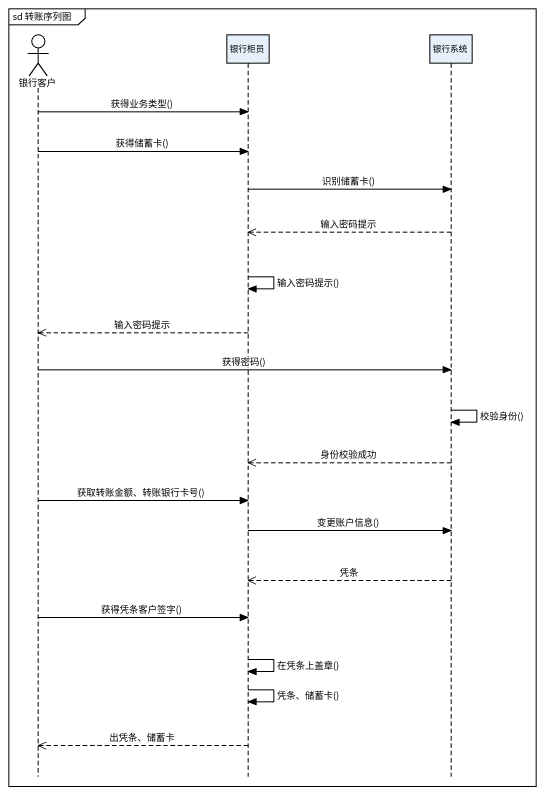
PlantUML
@startuml
mainframe sd 转账序列图
hide footbox
actor 银行客户
participant 银行柜员
participant 银行系统

银行客户 -> 银行柜员 : 获得业务类型()
银行客户 -> 银行柜员 : 获得储蓄卡()
银行柜员 -> 银行系统 : 识别储蓄卡()
银行系统 -->> 银行柜员 : 输入密码提示
银行柜员 -> 银行柜员 : 输入密码提示()
银行柜员 -->> 银行客户 : 输入密码提示
银行客户 -> 银行系统 : 获得密码()
银行系统 -> 银行系统 : 校验身份()
银行系统 -->> 银行柜员 : 身份校验成功
银行客户 -> 银行柜员 : 获取转账金额、转账银行卡号()
银行柜员 -> 银行系统 : 变更账户信息()
银行系统 -->> 银行柜员 : 凭条
银行客户 -> 银行柜员 : 获得凭条客户签字()
银行柜员 -> 银行柜员 : 在凭条上盖章()
银行柜员 -> 银行柜员 : 凭条、储蓄卡()
银行柜员 -->> 银行客户 : 出凭条、储蓄卡
@enduml
